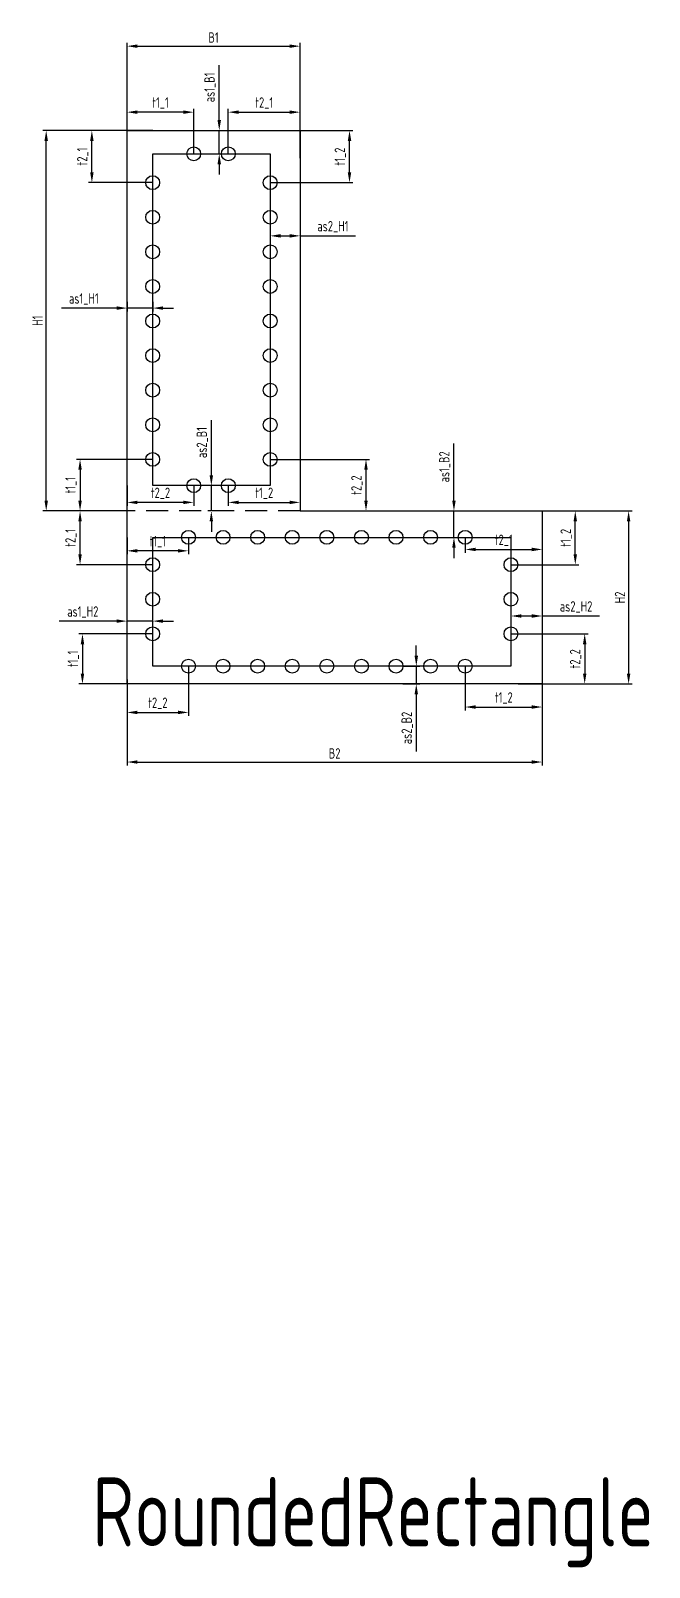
# Model space of a CAD drawing. Header units: millimetres. Extents: x -7983 to -1347, y -8072 to 1092.
# Drawn here: x -4431 to -3537, y -1129 to 1092 of the extents above; entities that cross this region are included whole.
import ezdxf

# ---------------------------------------------------------------- set-up
doc = ezdxf.new("R2010")
doc.units = ezdxf.units.MM
doc.header["$PDMODE"] = 1
doc.header["$PDSIZE"] = 100
doc.linetypes.add('HIDDEN2', pattern=[4.7625, 3.175, -1.5875])
for name, color, linetype in [('HIDDEN', 6, 'HIDDEN2'), ('SIZE', 142, 'Continuous'), ('User_points', 5, 'Continuous')]:
    doc.layers.add(name, color=color, linetype=linetype)
doc.layers.add('NOTES', color=1, linetype='Continuous', plot=False)
doc.styles.add('RS', font='romans.shx', dxfattribs={"width": 0.7})
doc.dimstyles.new('LIN_5', dxfattribs={"dimscale": 5, "dimtxt": 3, "dimasz": 3, "dimexe": 1, "dimexo": 0, "dimgap": 1, "dimtad": 1, "dimdec": 0, "dimrnd": 1, "dimdsep": 46, "dimtxsty": 'RS', "dimcen": 1, "dimdle": 0.5, "dimclrd": 256, "dimclre": 256, "dimclrt": 7, "dimadec": 0, "dimazin": 2, "dimtfac": 2.5, "dimtdec": 0, "dimtmove": 0, "dimatfit": 3, "dimfxl": 1, "dimtolj": 1, "dimlwd": -1, "dimlwe": -1, "dimarcsym": 0})

# ---------------------------------------------------------------- blocks, each defined once
blk = doc.blocks.new('*U131')
at = {"layer": 'User_points'}
blk.add_circle((0, 0), 10, dxfattribs=at)
blk = doc.blocks.new('*U132')
at = {"layer": 'User_points', "color": 0, "linetype": 'ByBlock', "lineweight": -2, "transparency": 16777216}
for p in [(0, 0), (50, 0), (100, 0), (150, 0), (200, 0), (250, 0), (300, 0), (350, 0), (400, 0)]:
    blk.add_blockref('*U131', p, dxfattribs=at)
blk = doc.blocks.new('*U133')
at = {"layer": 'User_points'}
blk.add_circle((0, 0), 10, dxfattribs=at)
blk = doc.blocks.new('*U134')
at = {"layer": 'User_points', "color": 0, "linetype": 'ByBlock', "lineweight": -2, "transparency": 16777216}
for p in [(0, 100), (0, 50), (0, 0)]:
    blk.add_blockref('*U133', p, dxfattribs=at)
blk = doc.blocks.new('*U135')
at = {"layer": 'User_points'}
blk.add_circle((0, 0), 10, dxfattribs=at)
blk = doc.blocks.new('*U136')
at = {"layer": 'User_points', "color": 0, "linetype": 'ByBlock', "lineweight": -2, "transparency": 16777216}
for p in [(0, 100), (0, 50), (0, 0)]:
    blk.add_blockref('*U135', p, dxfattribs=at)
blk = doc.blocks.new('*U137')
at = {"layer": 'User_points'}
blk.add_circle((0, 0), 10, dxfattribs=at)
blk = doc.blocks.new('*U138')
at = {"layer": 'User_points', "color": 0, "linetype": 'ByBlock', "lineweight": -2, "transparency": 16777216}
for p in [(0, 0), (50, 0), (100, 0), (150, 0), (200, 0), (250, 0), (300, 0), (350, 0), (400, 0)]:
    blk.add_blockref('*U137', p, dxfattribs=at)
blk = doc.blocks.new('*U139')
at = {"layer": 'User_points'}
blk.add_circle((0, 0), 10, dxfattribs=at)
blk = doc.blocks.new('*U140')
at = {"layer": 'User_points', "color": 0, "linetype": 'ByBlock', "lineweight": -2, "transparency": 16777216}
for p in [(0, 400), (0, 350), (0, 300), (0, 250), (0, 200), (0, 150), (0, 100), (0, 50), (0, 0)]:
    blk.add_blockref('*U139', p, dxfattribs=at)
blk = doc.blocks.new('*U141')
at = {"layer": 'User_points'}
blk.add_circle((0, 0), 10, dxfattribs=at)
blk = doc.blocks.new('*U142')
at = {"layer": 'User_points', "color": 0, "linetype": 'ByBlock', "lineweight": -2, "transparency": 16777216}
for p in [(0, 0), (50, 0)]:
    blk.add_blockref('*U141', p, dxfattribs=at)
blk = doc.blocks.new('*U143')
at = {"layer": 'User_points'}
blk.add_circle((0, 0), 10, dxfattribs=at)
blk = doc.blocks.new('*U144')
at = {"layer": 'User_points', "color": 0, "linetype": 'ByBlock', "lineweight": -2, "transparency": 16777216}
for p in [(0, 400), (0, 350), (0, 300), (0, 250), (0, 200), (0, 150), (0, 100), (0, 50), (0, 0)]:
    blk.add_blockref('*U143', p, dxfattribs=at)
blk = doc.blocks.new('*U145')
at = {"layer": 'User_points'}
blk.add_circle((0, 0), 10, dxfattribs=at)
blk = doc.blocks.new('*U146')
at = {"layer": 'User_points', "color": 0, "linetype": 'ByBlock', "lineweight": -2, "transparency": 16777216}
for p in [(0, 0), (50, 0)]:
    blk.add_blockref('*U145', p, dxfattribs=at)
blk = doc.blocks.new('*D147')
at = {"layer": 'Defpoints', "color": 0, "transparency": 16777216}
for p in [(-3692.1, 398.1), (-3692.1, 148.1), (-3567.2, 148.1)]:
    blk.add_point(p, dxfattribs=at)
at = {"layer": 'SIZE', "transparency": 16777216}
for p, q in [((-3692.1, 398.1), (-3562.2, 398.1)), ((-3567.2, 383.1), (-3567.2, 163.1)), ((-3692.1, 148.1), (-3562.2, 148.1))]:
    blk.add_line(p, q, dxfattribs=at)
for points in [[(-3569.7, 383.1), (-3564.7, 383.1), (-3567.2, 398.1)], [(-3569.7, 163.1), (-3564.7, 163.1), (-3567.2, 148.1)]]:
    blk.add_solid(points, dxfattribs=at)
at = {"layer": 'SIZE', "color": 7, "transparency": 16777216, "insert": (-3579.7, 273.1), "char_height": 15, "attachment_point": 5, "rotation": 90, "style": 'RS'}
blk.add_mtext('\\A1;H2', dxfattribs=at)
blk = doc.blocks.new('*D148')
at = {"layer": 'Defpoints', "color": 0, "transparency": 16777216}
for p in [(-4292.1, 148.1), (-3692.1, 148.1), (-3692.1, 35.2)]:
    blk.add_point(p, dxfattribs=at)
at = {"layer": 'SIZE', "transparency": 16777216}
for p, q in [((-4292.1, 148.1), (-4292.1, 30.2)), ((-3692.1, 148.1), (-3692.1, 30.2)), ((-4277.1, 35.2), (-3707.1, 35.2))]:
    blk.add_line(p, q, dxfattribs=at)
for points in [[(-4277.1, 37.7), (-4277.1, 32.7), (-4292.1, 35.2)], [(-3707.1, 37.7), (-3707.1, 32.7), (-3692.1, 35.2)]]:
    blk.add_solid(points, dxfattribs=at)
at = {"layer": 'SIZE', "color": 7, "transparency": 16777216, "insert": (-3992.1, 47.7), "char_height": 15, "attachment_point": 5, "style": 'RS'}
blk.add_mtext('\\A1;B2', dxfattribs=at)
blk = doc.blocks.new('*D149')
at = {"layer": 'Defpoints', "color": 0, "transparency": 16777216}
for p in [(-4409, 948.1), (-4292.1, 948.1), (-4292.1, 398.1)]:
    blk.add_point(p, dxfattribs=at)
at = {"layer": 'SIZE', "transparency": 16777216}
for p, q in [((-4292.1, 948.1), (-4414, 948.1)), ((-4409, 413.1), (-4409, 933.1)), ((-4292.1, 398.1), (-4414, 398.1))]:
    blk.add_line(p, q, dxfattribs=at)
for points in [[(-4411.5, 933.1), (-4406.5, 933.1), (-4409, 948.1)], [(-4411.5, 413.1), (-4406.5, 413.1), (-4409, 398.1)]]:
    blk.add_solid(points, dxfattribs=at)
at = {"layer": 'SIZE', "color": 7, "transparency": 16777216, "insert": (-4421.5, 673.1), "char_height": 15, "attachment_point": 5, "rotation": 90, "style": 'RS'}
blk.add_mtext('\\A1;H1', dxfattribs=at)
blk = doc.blocks.new('*D150')
at = {"layer": 'Defpoints', "color": 0, "transparency": 16777216}
for p in [(-4042.1, 1070), (-4292.1, 948.1), (-4042.1, 948.1)]:
    blk.add_point(p, dxfattribs=at)
at = {"layer": 'SIZE', "transparency": 16777216}
for p, q in [((-4292.1, 948.1), (-4292.1, 1075)), ((-4277.1, 1070), (-4057.1, 1070)), ((-4042.1, 948.1), (-4042.1, 1075))]:
    blk.add_line(p, q, dxfattribs=at)
for points in [[(-4277.1, 1072.5), (-4277.1, 1067.5), (-4292.1, 1070)], [(-4057.1, 1072.5), (-4057.1, 1067.5), (-4042.1, 1070)]]:
    blk.add_solid(points, dxfattribs=at)
at = {"layer": 'SIZE', "color": 7, "transparency": 16777216, "insert": (-4167.1, 1082.5), "char_height": 15, "attachment_point": 5, "style": 'RS'}
blk.add_mtext('\\A1;B1', dxfattribs=at)
blk = doc.blocks.new('*D151')
at = {"layer": 'Defpoints', "color": 0, "transparency": 16777216}
for p in [(-4085.2, 799.8), (-4042.1, 799.8), (-4042.1, 795.8)]:
    blk.add_point(p, dxfattribs=at)
at = {"layer": 'SIZE', "transparency": 16777216}
for p, q in [((-4085.2, 799.8), (-4085.2, 790.8)), ((-4042.1, 799.8), (-4042.1, 790.8)), ((-4070.2, 795.8), (-4057.1, 795.8)), ((-4042.1, 795.8), (-3962.1, 795.8))]:
    blk.add_line(p, q, dxfattribs=at)
for points in [[(-4070.2, 798.3), (-4070.2, 793.3), (-4085.2, 795.8)], [(-4057.1, 798.3), (-4057.1, 793.3), (-4042.1, 795.8)]]:
    blk.add_solid(points, dxfattribs=at)
at = {"layer": 'SIZE', "color": 7, "transparency": 16777216, "insert": (-3994.6, 809.1), "char_height": 15, "attachment_point": 5, "style": 'RS'}
blk.add_mtext('\\A1;as2_H1', dxfattribs=at)
blk = doc.blocks.new('*D152')
at = {"layer": 'Defpoints', "color": 0, "transparency": 16777216}
for p in [(-4175.6, 948.1), (-4158.9, 948.1), (-4175.6, 914.3)]:
    blk.add_point(p, dxfattribs=at)
at = {"layer": 'SIZE', "transparency": 16777216}
for p, q in [((-4158.9, 963.1), (-4158.9, 1042.6)), ((-4175.6, 948.1), (-4153.9, 948.1)), ((-4158.9, 914.3), (-4158.9, 948.1)), ((-4175.6, 914.3), (-4153.9, 914.3)), ((-4158.9, 899.3), (-4158.9, 884.3))]:
    blk.add_line(p, q, dxfattribs=at)
for points in [[(-4161.4, 963.1), (-4156.4, 963.1), (-4158.9, 948.1)], [(-4161.4, 899.3), (-4156.4, 899.3), (-4158.9, 914.3)]]:
    blk.add_solid(points, dxfattribs=at)
at = {"layer": 'SIZE', "color": 7, "transparency": 16777216, "insert": (-4172.2, 1010.4), "char_height": 15, "attachment_point": 5, "rotation": 90, "style": 'RS'}
blk.add_mtext('\\A1;as1_B1', dxfattribs=at)
blk = doc.blocks.new('*D153')
at = {"layer": 'Defpoints', "color": 0, "transparency": 16777216}
for p in [(-4292.1, 700.5), (-4292.1, 691.4), (-4255.1, 700.5)]:
    blk.add_point(p, dxfattribs=at)
at = {"layer": 'SIZE', "transparency": 16777216}
for p, q in [((-4307.1, 691.4), (-4387.1, 691.4)), ((-4292.1, 700.5), (-4292.1, 686.4)), ((-4255.1, 691.4), (-4292.1, 691.4)), ((-4255.1, 700.5), (-4255.1, 686.4)), ((-4240.1, 691.4), (-4225.1, 691.4))]:
    blk.add_line(p, q, dxfattribs=at)
for points in [[(-4307.1, 693.9), (-4307.1, 688.9), (-4292.1, 691.4)], [(-4240.1, 693.9), (-4240.1, 688.9), (-4255.1, 691.4)]]:
    blk.add_solid(points, dxfattribs=at)
at = {"layer": 'SIZE', "color": 7, "transparency": 16777216, "insert": (-4354.6, 704.6), "char_height": 15, "attachment_point": 5, "style": 'RS'}
blk.add_mtext('\\A1;as1_H1', dxfattribs=at)
blk = doc.blocks.new('*D154')
at = {"layer": 'Defpoints', "color": 0, "transparency": 16777216}
for p in [(-4170.3, 434.7), (-4170.3, 434.7), (-4170.3, 398.1)]:
    blk.add_point(p, dxfattribs=at)
at = {"layer": 'SIZE', "transparency": 16777216}
for p, q in [((-4170.3, 449.7), (-4170.3, 529.2)), ((-4170.3, 434.7), (-4175.3, 434.7)), ((-4170.3, 398.1), (-4170.3, 434.7)), ((-4170.3, 398.1), (-4175.3, 398.1)), ((-4170.3, 383.1), (-4170.3, 368.1))]:
    blk.add_line(p, q, dxfattribs=at)
for points in [[(-4172.8, 449.7), (-4167.8, 449.7), (-4170.3, 434.7)], [(-4172.8, 383.1), (-4167.8, 383.1), (-4170.3, 398.1)]]:
    blk.add_solid(points, dxfattribs=at)
at = {"layer": 'SIZE', "color": 7, "transparency": 16777216, "insert": (-4183.5, 497), "char_height": 15, "attachment_point": 5, "rotation": 90, "style": 'RS'}
blk.add_mtext('\\A1;as2_B1', dxfattribs=at)
blk = doc.blocks.new('*D155')
at = {"layer": 'Defpoints', "color": 0, "transparency": 16777216}
for p in [(-3831.2, 398.1), (-3819.7, 398.1), (-3831.2, 360)]:
    blk.add_point(p, dxfattribs=at)
at = {"layer": 'SIZE', "transparency": 16777216}
for p, q in [((-3819.7, 413.1), (-3819.7, 495.6)), ((-3831.2, 398.1), (-3814.7, 398.1)), ((-3819.7, 360), (-3819.7, 398.1)), ((-3831.2, 360), (-3814.7, 360)), ((-3819.7, 345), (-3819.7, 330))]:
    blk.add_line(p, q, dxfattribs=at)
for points in [[(-3822.2, 413.1), (-3817.2, 413.1), (-3819.7, 398.1)], [(-3822.2, 345), (-3817.2, 345), (-3819.7, 360)]]:
    blk.add_solid(points, dxfattribs=at)
at = {"layer": 'SIZE', "color": 7, "transparency": 16777216, "insert": (-3832.9, 461.9), "char_height": 15, "attachment_point": 5, "rotation": 90, "style": 'RS'}
blk.add_mtext('\\A1;as1_B2', dxfattribs=at)
blk = doc.blocks.new('*D156')
at = {"layer": 'Defpoints', "color": 0, "transparency": 16777216}
for p in [(-3737.3, 310.5), (-3692.1, 310.5), (-3692.1, 246.3)]:
    blk.add_point(p, dxfattribs=at)
at = {"layer": 'SIZE', "transparency": 16777216}
for p, q in [((-3737.3, 310.5), (-3737.3, 241.3)), ((-3692.1, 310.5), (-3692.1, 241.3)), ((-3722.3, 246.3), (-3707.1, 246.3)), ((-3692.1, 246.3), (-3609.1, 246.3))]:
    blk.add_line(p, q, dxfattribs=at)
for points in [[(-3722.3, 248.8), (-3722.3, 243.8), (-3737.3, 246.3)], [(-3707.1, 248.8), (-3707.1, 243.8), (-3692.1, 246.3)]]:
    blk.add_solid(points, dxfattribs=at)
at = {"layer": 'SIZE', "color": 7, "transparency": 16777216, "insert": (-3643.1, 259.5), "char_height": 15, "attachment_point": 5, "style": 'RS'}
blk.add_mtext('\\A1;as2_H2', dxfattribs=at)
blk = doc.blocks.new('*D157')
at = {"layer": 'Defpoints', "color": 0, "transparency": 16777216}
for p in [(-3893.4, 173.8), (-3893.4, 148.1), (-3874.1, 148.1)]:
    blk.add_point(p, dxfattribs=at)
at = {"layer": 'SIZE', "transparency": 16777216}
for p, q in [((-3874.1, 188.8), (-3874.1, 203.8)), ((-3893.4, 173.8), (-3869.1, 173.8)), ((-3874.1, 173.8), (-3874.1, 148.1)), ((-3893.4, 148.1), (-3869.1, 148.1)), ((-3874.1, 133.1), (-3874.1, 50.6))]:
    blk.add_line(p, q, dxfattribs=at)
for points in [[(-3876.6, 188.8), (-3871.6, 188.8), (-3874.1, 173.8)], [(-3876.6, 133.1), (-3871.6, 133.1), (-3874.1, 148.1)]]:
    blk.add_solid(points, dxfattribs=at)
at = {"layer": 'SIZE', "color": 7, "transparency": 16777216, "insert": (-3887.3, 84.4), "char_height": 15, "attachment_point": 5, "rotation": 90, "style": 'RS'}
blk.add_mtext('\\A1;as2_B2', dxfattribs=at)
blk = doc.blocks.new('*D158')
at = {"layer": 'Defpoints', "color": 0, "transparency": 16777216}
for p in [(-4292.1, 238.9), (-4292.1, 230.5), (-4255.1, 230.5)]:
    blk.add_point(p, dxfattribs=at)
at = {"layer": 'SIZE', "transparency": 16777216}
for p, q in [((-4307.1, 238.9), (-4390.1, 238.9)), ((-4292.1, 230.5), (-4292.1, 243.9)), ((-4255.1, 238.9), (-4292.1, 238.9)), ((-4255.1, 230.5), (-4255.1, 243.9)), ((-4240.1, 238.9), (-4225.1, 238.9))]:
    blk.add_line(p, q, dxfattribs=at)
for points in [[(-4307.1, 241.4), (-4307.1, 236.4), (-4292.1, 238.9)], [(-4240.1, 241.4), (-4240.1, 236.4), (-4255.1, 238.9)]]:
    blk.add_solid(points, dxfattribs=at)
at = {"layer": 'SIZE', "color": 7, "transparency": 16777216, "insert": (-4356.1, 252.1), "char_height": 15, "attachment_point": 5, "style": 'RS'}
blk.add_mtext('\\A1;as1_H2', dxfattribs=at)
blk = doc.blocks.new('*D159')
at = {"layer": 'Defpoints', "color": 0, "transparency": 16777216}
for p in [(-4203.4, 173.8), (-4292.1, 154.7), (-4203.4, 106.9)]:
    blk.add_point(p, dxfattribs=at)
at = {"layer": 'SIZE', "transparency": 16777216}
for p, q in [((-4203.4, 173.8), (-4203.4, 101.9)), ((-4292.1, 154.7), (-4292.1, 101.9)), ((-4277.1, 106.9), (-4218.4, 106.9))]:
    blk.add_line(p, q, dxfattribs=at)
for points in [[(-4277.1, 109.4), (-4277.1, 104.4), (-4292.1, 106.9)], [(-4218.4, 109.4), (-4218.4, 104.4), (-4203.4, 106.9)]]:
    blk.add_solid(points, dxfattribs=at)
at = {"layer": 'SIZE', "color": 7, "transparency": 16777216, "insert": (-4247.7, 120.2), "char_height": 15, "attachment_point": 5, "style": 'RS'}
blk.add_mtext('\\A1;t2_2', dxfattribs=at)
blk = doc.blocks.new('*D160')
at = {"layer": 'Defpoints', "color": 0, "transparency": 16777216}
for p in [(-3803.4, 173.8), (-3692.1, 173.8), (-3692.1, 114.7)]:
    blk.add_point(p, dxfattribs=at)
at = {"layer": 'SIZE', "transparency": 16777216}
for p, q in [((-3803.4, 173.8), (-3803.4, 109.7)), ((-3692.1, 173.8), (-3692.1, 109.7)), ((-3788.4, 114.7), (-3707.1, 114.7))]:
    blk.add_line(p, q, dxfattribs=at)
for points in [[(-3788.4, 117.2), (-3788.4, 112.2), (-3803.4, 114.7)], [(-3707.1, 117.2), (-3707.1, 112.2), (-3692.1, 114.7)]]:
    blk.add_solid(points, dxfattribs=at)
at = {"layer": 'SIZE', "color": 7, "transparency": 16777216, "insert": (-3747.7, 127.9), "char_height": 15, "attachment_point": 5, "style": 'RS'}
blk.add_mtext('\\A1;t1_2', dxfattribs=at)
blk = doc.blocks.new('*D161')
at = {"layer": 'Defpoints', "color": 0, "transparency": 16777216}
for p in [(-4292.1, 360), (-4203.4, 360), (-4292.1, 340.5)]:
    blk.add_point(p, dxfattribs=at)
at = {"layer": 'SIZE', "transparency": 16777216}
for p, q in [((-4292.1, 360), (-4292.1, 335.5)), ((-4203.4, 360), (-4203.4, 335.5)), ((-4218.4, 340.5), (-4277.1, 340.5))]:
    blk.add_line(p, q, dxfattribs=at)
for points in [[(-4277.1, 343), (-4277.1, 338), (-4292.1, 340.5)], [(-4218.4, 343), (-4218.4, 338), (-4203.4, 340.5)]]:
    blk.add_solid(points, dxfattribs=at)
at = {"layer": 'SIZE', "color": 7, "transparency": 16777216, "insert": (-4247.7, 353.7), "char_height": 15, "attachment_point": 5, "style": 'RS'}
blk.add_mtext('\\A1;t1_1', dxfattribs=at)
blk = doc.blocks.new('*D162')
at = {"layer": 'Defpoints', "color": 0, "transparency": 16777216}
for p in [(-3803.4, 360), (-3692.1, 350.8), (-3692.1, 342.5)]:
    blk.add_point(p, dxfattribs=at)
at = {"layer": 'SIZE', "transparency": 16777216}
for p, q in [((-3803.4, 360), (-3803.4, 337.5)), ((-3788.4, 342.5), (-3707.1, 342.5)), ((-3692.1, 350.8), (-3692.1, 337.5))]:
    blk.add_line(p, q, dxfattribs=at)
for points in [[(-3788.4, 345), (-3788.4, 340), (-3803.4, 342.5)], [(-3707.1, 345), (-3707.1, 340), (-3692.1, 342.5)]]:
    blk.add_solid(points, dxfattribs=at)
at = {"layer": 'SIZE', "color": 7, "transparency": 16777216, "insert": (-3747.7, 355.7), "char_height": 15, "attachment_point": 5, "style": 'RS'}
blk.add_mtext('\\A1;t2_1', dxfattribs=at)
blk = doc.blocks.new('*D163')
at = {"layer": 'Defpoints', "color": 0, "transparency": 16777216}
for p in [(-3737.3, 398.1), (-3644.3, 398.1), (-3737.3, 320.5)]:
    blk.add_point(p, dxfattribs=at)
at = {"layer": 'SIZE', "transparency": 16777216}
for p, q in [((-3737.3, 398.1), (-3639.3, 398.1)), ((-3644.3, 335.5), (-3644.3, 383.1)), ((-3737.3, 320.5), (-3639.3, 320.5))]:
    blk.add_line(p, q, dxfattribs=at)
for points in [[(-3646.8, 383.1), (-3641.8, 383.1), (-3644.3, 398.1)], [(-3646.8, 335.5), (-3641.8, 335.5), (-3644.3, 320.5)]]:
    blk.add_solid(points, dxfattribs=at)
at = {"layer": 'SIZE', "color": 7, "transparency": 16777216, "insert": (-3657.5, 359.3), "char_height": 15, "attachment_point": 5, "rotation": 90, "style": 'RS'}
blk.add_mtext('\\A1;t1_2', dxfattribs=at)
blk = doc.blocks.new('*D164')
at = {"layer": 'Defpoints', "color": 0, "transparency": 16777216}
for p in [(-3737.3, 220.5), (-3726.9, 148.1), (-3630.7, 148.1)]:
    blk.add_point(p, dxfattribs=at)
at = {"layer": 'SIZE', "transparency": 16777216}
for p, q in [((-3737.3, 220.5), (-3625.7, 220.5)), ((-3630.7, 205.5), (-3630.7, 163.1)), ((-3726.9, 148.1), (-3625.7, 148.1))]:
    blk.add_line(p, q, dxfattribs=at)
for points in [[(-3633.2, 205.5), (-3628.2, 205.5), (-3630.7, 220.5)], [(-3633.2, 163.1), (-3628.2, 163.1), (-3630.7, 148.1)]]:
    blk.add_solid(points, dxfattribs=at)
at = {"layer": 'SIZE', "color": 7, "transparency": 16777216, "insert": (-3643.9, 184.3), "char_height": 15, "attachment_point": 5, "rotation": 90, "style": 'RS'}
blk.add_mtext('\\A1;t2_2', dxfattribs=at)
blk = doc.blocks.new('*D165')
at = {"layer": 'Defpoints', "color": 0, "transparency": 16777216}
for p in [(-4360.1, 398.1), (-4292.1, 398.1), (-4255.1, 320.5)]:
    blk.add_point(p, dxfattribs=at)
at = {"layer": 'SIZE', "transparency": 16777216}
for p, q in [((-4292.1, 398.1), (-4365.1, 398.1)), ((-4360.1, 335.5), (-4360.1, 383.1)), ((-4255.1, 320.5), (-4365.1, 320.5))]:
    blk.add_line(p, q, dxfattribs=at)
for points in [[(-4362.6, 383.1), (-4357.6, 383.1), (-4360.1, 398.1)], [(-4362.6, 335.5), (-4357.6, 335.5), (-4360.1, 320.5)]]:
    blk.add_solid(points, dxfattribs=at)
at = {"layer": 'SIZE', "color": 7, "transparency": 16777216, "insert": (-4373.3, 359.3), "char_height": 15, "attachment_point": 5, "rotation": 90, "style": 'RS'}
blk.add_mtext('\\A1;t2_1', dxfattribs=at)
blk = doc.blocks.new('*D166')
at = {"layer": 'Defpoints', "color": 0, "transparency": 16777216}
for p in [(-4255.1, 220.5), (-4356.6, 148.1), (-4281.2, 148.1)]:
    blk.add_point(p, dxfattribs=at)
at = {"layer": 'SIZE', "transparency": 16777216}
for p, q in [((-4255.1, 220.5), (-4361.6, 220.5)), ((-4356.6, 205.5), (-4356.6, 163.1)), ((-4281.2, 148.1), (-4361.6, 148.1))]:
    blk.add_line(p, q, dxfattribs=at)
for points in [[(-4359.1, 205.5), (-4354.1, 205.5), (-4356.6, 220.5)], [(-4359.1, 163.1), (-4354.1, 163.1), (-4356.6, 148.1)]]:
    blk.add_solid(points, dxfattribs=at)
at = {"layer": 'SIZE', "color": 7, "transparency": 16777216, "insert": (-4369.8, 184.3), "char_height": 15, "attachment_point": 5, "rotation": 90, "style": 'RS'}
blk.add_mtext('\\A1;t1_1', dxfattribs=at)
blk = doc.blocks.new('*D167')
at = {"layer": 'Defpoints', "color": 0, "transparency": 16777216}
for p in [(-4255.1, 472.7), (-4360.1, 398.1), (-4292.1, 398.1)]:
    blk.add_point(p, dxfattribs=at)
at = {"layer": 'SIZE', "transparency": 16777216}
for p, q in [((-4255.1, 472.7), (-4365.1, 472.7)), ((-4360.1, 457.7), (-4360.1, 413.1)), ((-4292.1, 398.1), (-4365.1, 398.1))]:
    blk.add_line(p, q, dxfattribs=at)
for points in [[(-4362.6, 457.7), (-4357.6, 457.7), (-4360.1, 472.7)], [(-4362.6, 413.1), (-4357.6, 413.1), (-4360.1, 398.1)]]:
    blk.add_solid(points, dxfattribs=at)
at = {"layer": 'SIZE', "color": 7, "transparency": 16777216, "insert": (-4373.3, 435.4), "char_height": 15, "attachment_point": 5, "rotation": 90, "style": 'RS'}
blk.add_mtext('\\A1;t1_1', dxfattribs=at)
blk = doc.blocks.new('*D168')
at = {"layer": 'Defpoints', "color": 0, "transparency": 16777216}
for p in [(-4343, 948.1), (-4255.1, 948.1), (-4255.1, 872.7)]:
    blk.add_point(p, dxfattribs=at)
at = {"layer": 'SIZE', "transparency": 16777216}
for p, q in [((-4255.1, 948.1), (-4348, 948.1)), ((-4343, 887.7), (-4343, 933.1)), ((-4255.1, 872.7), (-4348, 872.7))]:
    blk.add_line(p, q, dxfattribs=at)
for points in [[(-4345.5, 933.1), (-4340.5, 933.1), (-4343, 948.1)], [(-4345.5, 887.7), (-4340.5, 887.7), (-4343, 872.7)]]:
    blk.add_solid(points, dxfattribs=at)
at = {"layer": 'SIZE', "color": 7, "transparency": 16777216, "insert": (-4356.2, 910.4), "char_height": 15, "attachment_point": 5, "rotation": 90, "style": 'RS'}
blk.add_mtext('\\A1;t2_1', dxfattribs=at)
blk = doc.blocks.new('*D169')
at = {"layer": 'Defpoints', "color": 0, "transparency": 16777216}
for p in [(-4085.2, 948.1), (-3970.6, 948.1), (-4085.2, 872.7)]:
    blk.add_point(p, dxfattribs=at)
at = {"layer": 'SIZE', "transparency": 16777216}
for p, q in [((-4085.2, 948.1), (-3965.6, 948.1)), ((-3970.6, 887.7), (-3970.6, 933.1)), ((-4085.2, 872.7), (-3965.6, 872.7))]:
    blk.add_line(p, q, dxfattribs=at)
for points in [[(-3973.1, 933.1), (-3968.1, 933.1), (-3970.6, 948.1)], [(-3973.1, 887.7), (-3968.1, 887.7), (-3970.6, 872.7)]]:
    blk.add_solid(points, dxfattribs=at)
at = {"layer": 'SIZE', "color": 7, "transparency": 16777216, "insert": (-3983.9, 910.4), "char_height": 15, "attachment_point": 5, "rotation": 90, "style": 'RS'}
blk.add_mtext('\\A1;t1_2', dxfattribs=at)
blk = doc.blocks.new('*D170')
at = {"layer": 'Defpoints', "color": 0, "transparency": 16777216}
for p in [(-4085.2, 472.7), (-4042.1, 398.1), (-3946.8, 398.1)]:
    blk.add_point(p, dxfattribs=at)
at = {"layer": 'SIZE', "transparency": 16777216}
for p, q in [((-4085.2, 472.7), (-3941.8, 472.7)), ((-3946.8, 457.7), (-3946.8, 413.1)), ((-4042.1, 398.1), (-3941.8, 398.1))]:
    blk.add_line(p, q, dxfattribs=at)
for points in [[(-3949.3, 457.7), (-3944.3, 457.7), (-3946.8, 472.7)], [(-3949.3, 413.1), (-3944.3, 413.1), (-3946.8, 398.1)]]:
    blk.add_solid(points, dxfattribs=at)
at = {"layer": 'SIZE', "color": 7, "transparency": 16777216, "insert": (-3960, 435.4), "char_height": 15, "attachment_point": 5, "rotation": 90, "style": 'RS'}
blk.add_mtext('\\A1;t2_2', dxfattribs=at)
blk = doc.blocks.new('*D171')
at = {"layer": 'Defpoints', "color": 0, "transparency": 16777216}
for p in [(-4145.8, 434.7), (-4042.1, 440.7), (-4042.1, 410.5)]:
    blk.add_point(p, dxfattribs=at)
at = {"layer": 'SIZE', "transparency": 16777216}
for p, q in [((-4145.8, 434.7), (-4145.8, 405.5)), ((-4042.1, 440.7), (-4042.1, 405.5)), ((-4130.8, 410.5), (-4057.1, 410.5))]:
    blk.add_line(p, q, dxfattribs=at)
for points in [[(-4130.8, 413), (-4130.8, 408), (-4145.8, 410.5)], [(-4057.1, 413), (-4057.1, 408), (-4042.1, 410.5)]]:
    blk.add_solid(points, dxfattribs=at)
at = {"layer": 'SIZE', "color": 7, "transparency": 16777216, "insert": (-4093.9, 423.7), "char_height": 15, "attachment_point": 5, "style": 'RS'}
blk.add_mtext('\\A1;t1_2', dxfattribs=at)
blk = doc.blocks.new('*D172')
at = {"layer": 'Defpoints', "color": 0, "transparency": 16777216}
for p in [(-4292.1, 434.7), (-4195.8, 434.7), (-4292.1, 410.5)]:
    blk.add_point(p, dxfattribs=at)
at = {"layer": 'SIZE', "transparency": 16777216}
for p, q in [((-4292.1, 434.7), (-4292.1, 405.5)), ((-4195.8, 434.7), (-4195.8, 405.5)), ((-4210.8, 410.5), (-4277.1, 410.5))]:
    blk.add_line(p, q, dxfattribs=at)
for points in [[(-4277.1, 413), (-4277.1, 408), (-4292.1, 410.5)], [(-4210.8, 413), (-4210.8, 408), (-4195.8, 410.5)]]:
    blk.add_solid(points, dxfattribs=at)
at = {"layer": 'SIZE', "color": 7, "transparency": 16777216, "insert": (-4243.9, 423.7), "char_height": 15, "attachment_point": 5, "style": 'RS'}
blk.add_mtext('\\A1;t2_2', dxfattribs=at)
blk = doc.blocks.new('*D173')
at = {"layer": 'Defpoints', "color": 0, "transparency": 16777216}
for p in [(-4292.1, 974.6), (-4292.1, 914.3), (-4195.8, 914.3)]:
    blk.add_point(p, dxfattribs=at)
at = {"layer": 'SIZE', "transparency": 16777216}
for p, q in [((-4292.1, 914.3), (-4292.1, 979.6)), ((-4195.8, 914.3), (-4195.8, 979.6)), ((-4210.8, 974.6), (-4277.1, 974.6))]:
    blk.add_line(p, q, dxfattribs=at)
for points in [[(-4277.1, 977.1), (-4277.1, 972.1), (-4292.1, 974.6)], [(-4210.8, 977.1), (-4210.8, 972.1), (-4195.8, 974.6)]]:
    blk.add_solid(points, dxfattribs=at)
at = {"layer": 'SIZE', "color": 7, "transparency": 16777216, "insert": (-4243.9, 987.8), "char_height": 15, "attachment_point": 5, "style": 'RS'}
blk.add_mtext('\\A1;t1_1', dxfattribs=at)
blk = doc.blocks.new('*D174')
at = {"layer": 'Defpoints', "color": 0, "transparency": 16777216}
for p in [(-4042.1, 974.6), (-4145.8, 914.3), (-4042.1, 908.3)]:
    blk.add_point(p, dxfattribs=at)
at = {"layer": 'SIZE', "transparency": 16777216}
for p, q in [((-4145.8, 914.3), (-4145.8, 979.6)), ((-4042.1, 908.3), (-4042.1, 979.6)), ((-4130.8, 974.6), (-4057.1, 974.6))]:
    blk.add_line(p, q, dxfattribs=at)
for points in [[(-4130.8, 977.1), (-4130.8, 972.1), (-4145.8, 974.6)], [(-4057.1, 977.1), (-4057.1, 972.1), (-4042.1, 974.6)]]:
    blk.add_solid(points, dxfattribs=at)
at = {"layer": 'SIZE', "color": 7, "transparency": 16777216, "insert": (-4093.9, 987.8), "char_height": 15, "attachment_point": 5, "style": 'RS'}
blk.add_mtext('\\A1;t2_1', dxfattribs=at)

msp = doc.modelspace()

# ---------------------------------------------------------------- linework, layer by layer
at = {"layer": 'HIDDEN', "ltscale": 10}
msp.add_line((-4042.1, 398.1), (-4292.1, 398.1), dxfattribs=at)
at = {"layer": 'NOTES'}
for points in [[(-4085.2, 434.7), (-4255.1, 434.7), (-4255.1, 914.3), (-4085.2, 914.3)], [(-4255.1, 360), (-3737.3, 360), (-3737.3, 173.8), (-4255.1, 173.8)]]:
    msp.add_lwpolyline(points, close=True, dxfattribs=at)
at = {"layer": 'User_points'}
msp.add_lwpolyline([(-4292.1, 148.1), (-4292.1, 948.1), (-4042.1, 948.1), (-4042.1, 398.1), (-3692.1, 398.1), (-3692.1, 148.1), (-4292.1, 148.1)], dxfattribs=at)

# ---------------------------------------------------------------- block references
for name, p in [('*U142', (-4195.8, 914.3)), ('*U140', (-4255.1, 472.7)), ('*U144', (-4085.2, 472.7)), ('*U146', (-4195.8, 434.7)), ('*U138', (-4203.4, 360)), ('*U134', (-4255.1, 220.5)), ('*U136', (-3737.3, 220.5)), ('*U132', (-4203.4, 173.8))]:
    msp.add_blockref(name, p, dxfattribs=at)

# ---------------------------------------------------------------- texts
at = {"layer": 'SIZE', "color": 7, "insert": (-3936.4, -1063.7), "char_height": 100, "attachment_point": 5, "style": 'RS'}
msp.add_mtext('\\A1;RoundedRectangle', dxfattribs=at)

# ---------------------------------------------------------------- dimensions: what is measured, and where the dimension line sits
at = {"layer": 'SIZE'}
for base, p1, p2, text, picture, middle in [((-4042.1, 1070), (-4292.1, 948.1), (-4042.1, 948.1), 'B1', '*D150', (-4167.1, 1082.5)), ((-4292.1, 974.6), (-4195.8, 914.3), (-4292.1, 914.3), 't1_1', '*D173', (-4243.9, 987.8)), ((-4042.1, 974.6), (-4145.8, 914.3), (-4042.1, 908.3), 't2_1', '*D174', (-4093.9, 987.8)), ((-4042.1, 795.8), (-4085.2, 799.8), (-4042.1, 799.8), 'as2_H1', '*D151', (-3994.6, 809.1)), ((-4292.1, 691.4), (-4255.1, 700.5), (-4292.1, 700.5), 'as1_H1', '*D153', (-4354.6, 704.6)), ((-4292.1, 410.5), (-4195.8, 434.7), (-4292.1, 434.7), 't2_2', '*D172', (-4243.9, 423.7)), ((-4042.1, 410.5), (-4145.8, 434.7), (-4042.1, 440.7), 't1_2', '*D171', (-4093.9, 423.7)), ((-4292.1, 340.5), (-4203.4, 360), (-4292.1, 360), 't1_1', '*D161', (-4247.7, 353.7)), ((-3692.1, 342.5), (-3803.4, 360), (-3692.1, 350.8), 't2_1', '*D162', (-3747.7, 355.7)), ((-3692.1, 246.3), (-3737.3, 310.5), (-3692.1, 310.5), 'as2_H2', '*D156', (-3643.1, 259.5)), ((-4292.1, 238.9), (-4255.1, 230.5), (-4292.1, 230.5), 'as1_H2', '*D158', (-4356.1, 252.1)), ((-4203.4, 106.9), (-4292.1, 154.7), (-4203.4, 173.8), 't2_2', '*D159', (-4247.7, 120.2)), ((-3692.1, 114.7), (-3803.4, 173.8), (-3692.1, 173.8), 't1_2', '*D160', (-3747.7, 127.9)), ((-3692.1, 35.2), (-4292.1, 148.1), (-3692.1, 148.1), 'B2', '*D148', (-3992.1, 47.7))]:
    dim = msp.add_linear_dim(base=base, p1=p1, p2=p2, text=text, dimstyle='LIN_5', dxfattribs=at)
    dim.commit()
    dim.dimension.update_dxf_attribs({"geometry": picture, "text_midpoint": middle})
for base, p1, p2, text, picture, middle in [((-4158.9, 948.1), (-4175.6, 914.3), (-4175.6, 948.1), 'as1_B1', '*D152', (-4172.2, 1010.4)), ((-4409, 948.1), (-4292.1, 398.1), (-4292.1, 948.1), 'H1', '*D149', (-4421.5, 673.1)), ((-4343, 948.1), (-4255.1, 872.7), (-4255.1, 948.1), 't2_1', '*D168', (-4356.2, 910.4)), ((-3970.6, 948.1), (-4085.2, 872.7), (-4085.2, 948.1), 't1_2', '*D169', (-3983.9, 910.4)), ((-4170.3, 434.7), (-4170.3, 398.1), (-4170.3, 434.7), 'as2_B1', '*D154', (-4183.5, 497)), ((-3819.7, 398.1), (-3831.2, 360), (-3831.2, 398.1), 'as1_B2', '*D155', (-3832.9, 461.9)), ((-4360.1, 398.1), (-4255.1, 472.7), (-4292.1, 398.1), 't1_1', '*D167', (-4373.3, 435.4)), ((-3946.8, 398.1), (-4085.2, 472.7), (-4042.1, 398.1), 't2_2', '*D170', (-3960, 435.4)), ((-4360.1, 398.1), (-4255.1, 320.5), (-4292.1, 398.1), 't2_1', '*D165', (-4373.3, 359.3)), ((-3644.3, 398.1), (-3737.3, 320.5), (-3737.3, 398.1), 't1_2', '*D163', (-3657.5, 359.3)), ((-3567.2, 148.1), (-3692.1, 398.1), (-3692.1, 148.1), 'H2', '*D147', (-3579.7, 273.1)), ((-4356.6, 148.1), (-4255.1, 220.5), (-4281.2, 148.1), 't1_1', '*D166', (-4369.8, 184.3)), ((-3874.1, 148.1), (-3893.4, 173.8), (-3893.4, 148.1), 'as2_B2', '*D157', (-3887.3, 84.4)), ((-3630.7, 148.1), (-3737.3, 220.5), (-3726.9, 148.1), 't2_2', '*D164', (-3643.9, 184.3))]:
    dim = msp.add_linear_dim(base=base, p1=p1, p2=p2, angle=90, text=text, dimstyle='LIN_5', dxfattribs=at)
    dim.commit()
    dim.dimension.update_dxf_attribs({"geometry": picture, "text_midpoint": middle})

doc.saveas('drawing.dxf')
